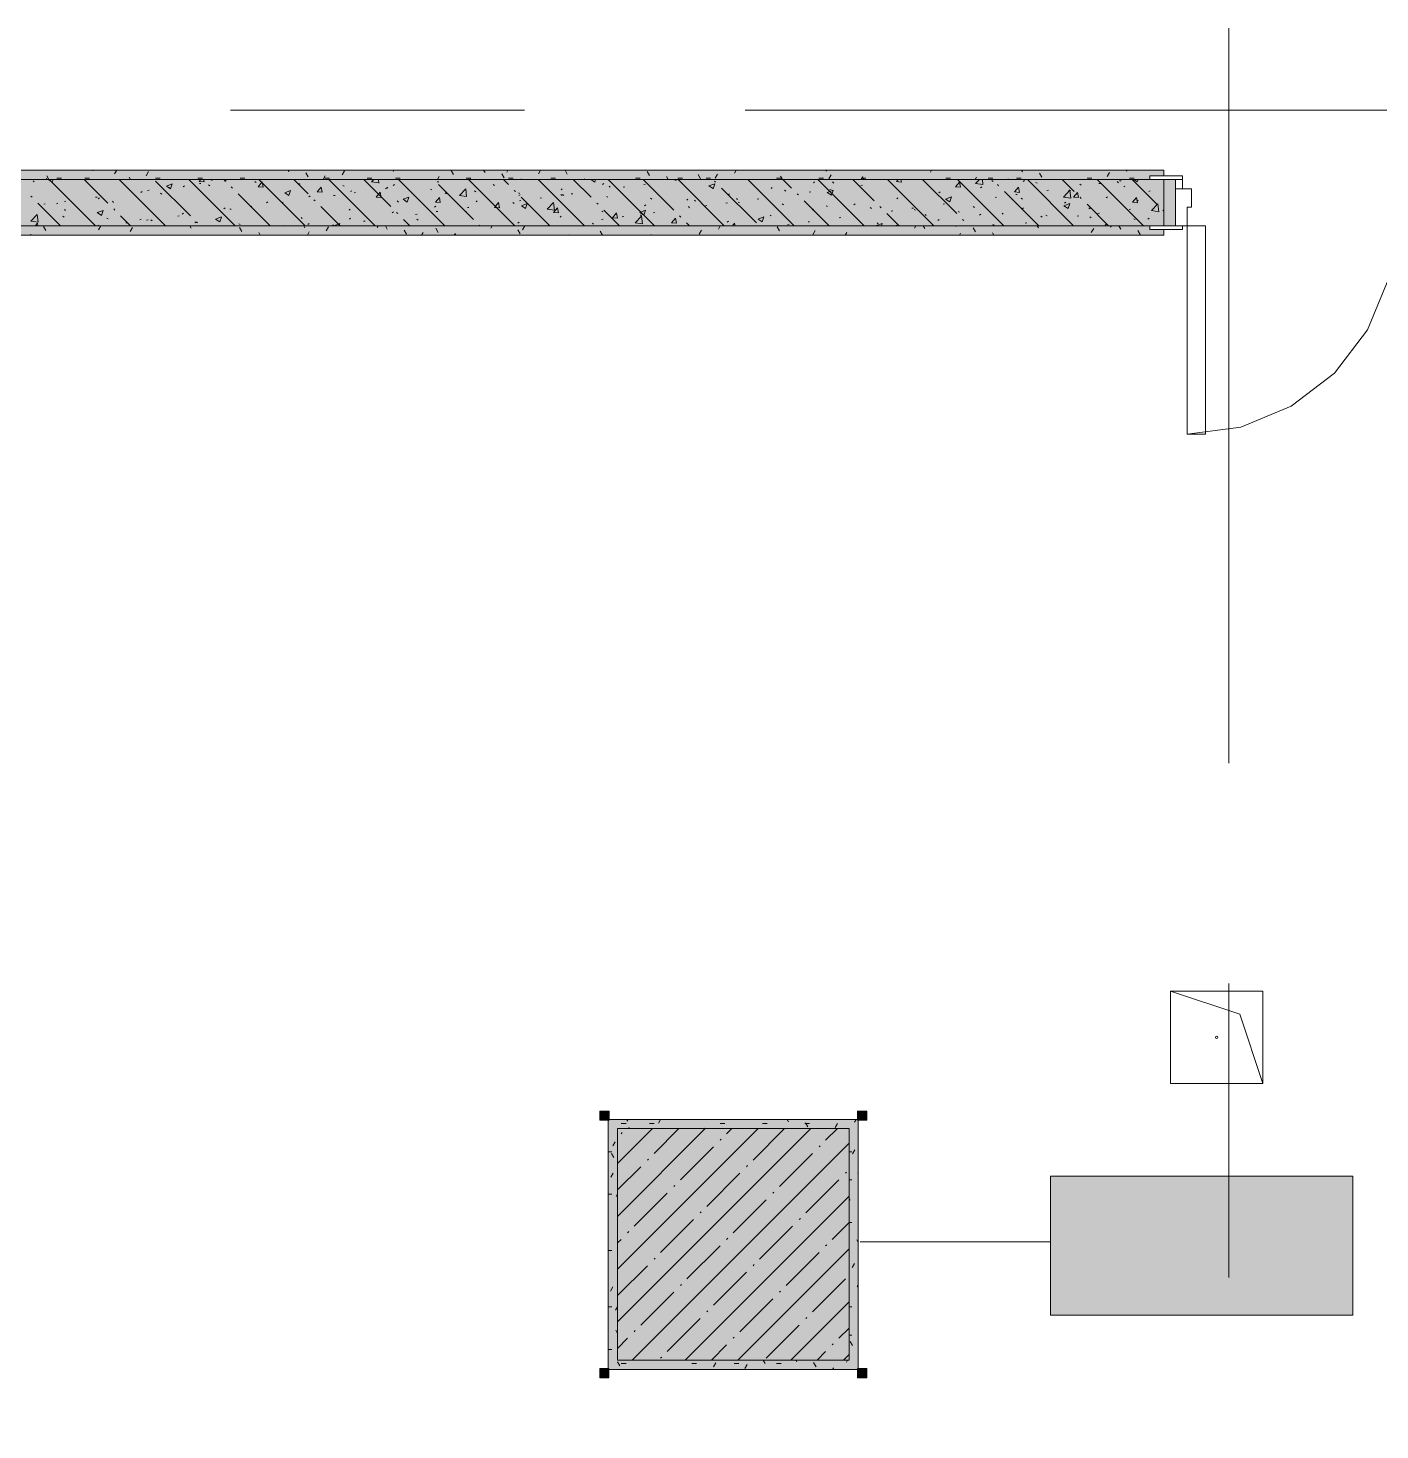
# Model space of a CAD drawing. Header units: millimetres. Extents: x -3817 to 677485, y -22715 to 103890.
# Drawn here: x 72510 to 75430, y 20360 to 23389 of the extents above; entities that cross this region are included whole.
import ezdxf

# ---------------------------------------------------------------- set-up
doc = ezdxf.new("R2010")
doc.units = ezdxf.units.MM
doc.layers.add('PDF _Геометрия', color=7, linetype='Continuous', true_color=0x1d1d1d)
doc.layers.add('PDF _Сплошная заливка', color=7, linetype='Continuous', true_color=0xffffff)

msp = doc.modelspace()

# ---------------------------------------------------------------- hatches: boundary and pattern name
at = {"layer": 'PDF _Сплошная заливка', "transparency": 33554559}
h = msp.add_hatch(color=256, dxfattribs=at)
h.paths.add_polyline_path([(78923.1, 23061.3), (78923.1, 23081.3), (78623.1, 23081.3), (78623.1, 23069.3), (78653.1, 23069.3), (78653.1, 23061.3), (78823.1, 23061.3)], flags=0)
h.paths.add_polyline_path([(77493.1, 23061.3), (77493.1, 23069.3), (77523.1, 23069.3), (77523.1, 23081.3), (76413.1, 23081.3), (76413.1, 23069.3), (76443.1, 23069.3), (76443.1, 23061.3), (77111.9, 23061.3)], flags=0)
h.paths.add_polyline_path([(68543.3, 23061.3), (69298.3, 23061.3), (69298.3, 23069.3), (69303.3, 23069.3), (69303.3, 23081.3), (68538.3, 23081.3), (68538.3, 23069.3), (68543.3, 23069.3), (68543.3, 23061.5)], flags=0)
h.paths.add_polyline_path([(66721.3, 23061.3), (67383.3, 23061.5), (67383.3, 23069.3), (67388.3, 23069.3), (67388.3, 23081.3), (66503.3, 23081.3), (66503.3, 23061.3)], flags=0)
h.paths.add_polyline_path([(70458.3, 23061.3), (74933.1, 23061.5), (74933.1, 23069.3), (74963.1, 23069.3), (74963.1, 23081.3), (70453.3, 23081.3), (70453.3, 23069.3), (70458.3, 23069.3)], flags=0)
h = msp.add_hatch(color=256, dxfattribs=at)
h.paths.add_polyline_path([(74963.1, 22961.3), (74963.1, 23061.3), (71053.3, 23061.3), (71053.3, 22961.3), (74933.1, 22961.3)], flags=0)
h.paths.add_polyline_path([(78653.1, 22961.3), (78823.1, 22961.3), (78823.1, 23061.3), (78623.1, 23061.3), (78623.1, 22961.3)], flags=0)
h.paths.add_polyline_path([(76962.8, 22961.3), (77523.1, 22961.3), (77523.1, 23061.3), (76413.1, 23061.3), (76413.1, 22961.3), (76663.1, 22961.3)], flags=0)
h.paths.add_polyline_path([(68678.3, 22961.3), (69328.3, 22961.3), (69328.3, 23061.3), (68513.3, 23061.3), (68513.3, 22961.3), (68543.3, 22961.3)], flags=0)
h.paths.add_polyline_path([(70453.3, 22961.3), (70553.3, 22961.3), (70553.3, 23061.3), (70428.3, 23061.3), (70428.3, 22961.3), (70432.2, 22961.3)], flags=0)
h = msp.add_hatch(color=256, dxfattribs=at)
h.paths.add_polyline_path([(74933.1, 22941.3), (74963.1, 22941.3), (74963.1, 22953.4), (74933.1, 22953.4), (74933.1, 22961.3), (71173.3, 22961.3), (71174.4, 22941.3), (74143.2, 22941.3)], flags=0)
h.paths.add_polyline_path([(76563.1, 22941.3), (76563.1, 22961.3), (76443.1, 22961.3), (76443.1, 22953.4), (76413.1, 22953.4), (76413.1, 22941.3), (76543.1, 22941.3)], flags=0)
for points in [[(74283.3, 20511.3), (74303.3, 20511.3), (74303.3, 21031.3), (74283.3, 21031.3), (74283.3, 21011.3)], [(74303.3, 20491.3), (74303.3, 20511.3), (73783.3, 20511.3), (73783.3, 20491.3), (74283.3, 20491.3)]]:
    msp.add_hatch(color=256, dxfattribs=at).paths.add_polyline_path(points)

# ---------------------------------------------------------------- linework, layer by layer
at = {"layer": 'PDF _Геометрия', "color": 253, "lineweight": 9, "true_color": 0xaaaaaa}
for points in [[(75103.3, 21801), (75103.3, 23388.5)], [(72947.6, 23211.3), (73582.6, 23211.3)], [(74058.8, 23211.3), (75646.3, 23211.3)], [(75103.3, 20689.8), (75103.3, 21324.8)]]:
    msp.add_lwpolyline(points, dxfattribs=at)
at = {"layer": 'PDF _Геометрия', "color": 7, "lineweight": 9}
for points in [[(74963.1, 23081.3), (70453.3, 23081.3)], [(71173.3, 22941.3), (71194.2, 22941.3), (74963.1, 22941.3)], [(74977.1, 21308.5), (75127.1, 21258.5), (75177.1, 21108.5)], [(74307.3, 20766.7), (74718.2, 20766.7)]]:
    msp.add_lwpolyline(points, dxfattribs=at)
at = {"layer": 'PDF _Геометрия', "color": 253, "lineweight": 9, "true_color": 0x9b9b9b}
for points in [[(72650.3, 23080), (72649.5, 23081.3)], [(72701.8, 23081.3), (72697.4, 23073.7)], [(72770.5, 23078.3), (72765.4, 23069.6)], [(73073.7, 23078.1), (73071.9, 23081.3)], [(73115.4, 23066.9), (73110.3, 23075.6)], [(73193.9, 23080.2), (73188.9, 23071.5)], [(73300.2, 23081.3), (73298.5, 23078.5)], [(73429.1, 23072.1), (73424.1, 23080.8)], [(73497.2, 23076.2), (73494.2, 23081.3)], [(73538.8, 23065), (73533.8, 23073.8)], [(73546.5, 23081.3), (73544.3, 23077.5)], [(73616.9, 23081.3), (73612.3, 23073.4)], [(73674.9, 23073.2), (73670.2, 23081.3)], [(73852.6, 23070.2), (73847.6, 23078.9)], [(74039.3, 23081.3), (74035.8, 23075.3)], [(74234.4, 23079.5), (74233.3, 23081.3)], [(74391.2, 23081.3), (74391.2, 23081.2)], [(74461.6, 23081.3), (74459.2, 23077.2)], [(74657.8, 23077.6), (74655.6, 23081.3)], [(74699.5, 23066.4), (74694.4, 23075.1)], [(74846, 23076.6), (74841, 23067.9)], [(74884, 23081.3), (74882.6, 23079.1)], [(72551.1, 23064.1), (72549.5, 23061.3)], [(72555.5, 23061.3), (72550.8, 23069.4)], [(72572.3, 23064.5), (72582.4, 23064.5)], [(72633.3, 23064.5), (72643.3, 23064.5)], [(72731.5, 23061.3), (72728.5, 23066.4)], [(72785.7, 23064.5), (72795.7, 23064.5)], [(72877.1, 23064.5), (72887.2, 23064.5)], [(72968.5, 23064.5), (72978.6, 23064.5)], [(73152.3, 23069), (73147.8, 23061.3)], [(73151.4, 23064.5), (73161.5, 23064.5)], [(73242.9, 23064.5), (73252.9, 23064.5)], [(73303.8, 23064.5), (73313.9, 23064.5)], [(73398, 23067.9), (73394.2, 23061.3)], [(73456.2, 23064.5), (73466.3, 23064.5)], [(73466, 23063.9), (73464.6, 23061.3)], [(73547.7, 23064.5), (73557.7, 23064.5)], [(73576.1, 23061.3), (73575.4, 23062.6)], [(73639.1, 23064.5), (73649.2, 23064.5)], [(73711.8, 23062.8), (73711, 23061.3)], [(73822, 23064.5), (73832, 23064.5)], [(73892.9, 23061.3), (73889.2, 23067.8)], [(73913.4, 23064.5), (73923.5, 23064.5)], [(73962.3, 23063.1), (73957.2, 23071.9)], [(73974.4, 23064.5), (73984.4, 23064.5)], [(73999.1, 23072.8), (73994.1, 23064.1)], [(74126.8, 23064.5), (74136.8, 23064.5)], [(74139.3, 23061.3), (74134.9, 23068.9)], [(74218.2, 23064.5), (74228.3, 23064.5)], [(74244.9, 23071.7), (74239.9, 23063)], [(74312.9, 23067.6), (74309.3, 23061.3)], [(74309.7, 23064.5), (74319.7, 23064.5)], [(74315.2, 23061.3), (74312.6, 23065.9)], [(74492.5, 23064.5), (74502.6, 23064.5)], [(74558.6, 23066.5), (74555.6, 23061.3)], [(74584, 23064.5), (74594, 23064.5)], [(74626.7, 23062.5), (74626, 23061.3)], [(74644.9, 23064.5), (74655, 23064.5)], [(74797.3, 23064.5), (74807.4, 23064.5)], [(74888.8, 23064.5), (74898.8, 23064.5)], [(72548.8, 22951), (72543.8, 22959.7)], [(72667.8, 22961.3), (72662.8, 22952.8)], [(72735.9, 22957.5), (72730.9, 22948.8)], [(72862.6, 22956.2), (72859.6, 22961.3)], [(72930.6, 22960.3), (72930, 22961.3)], [(72972.2, 22949.1), (72967.2, 22957.8)], [(73108.3, 22957.3), (73105.9, 22961.3)], [(73159.3, 22959.4), (73154.3, 22950.6)], [(73266.1, 22961.3), (73264, 22957.7)], [(73286, 22954.3), (73281.9, 22961.3)], [(73395.7, 22947.2), (73390.6, 22955.9)], [(73512.4, 22961.3), (73509.7, 22956.6)], [(73573.4, 22944.2), (73568.3, 22952.9)], [(73582.8, 22961.3), (73577.8, 22952.5)], [(74005.2, 22961.3), (74001.2, 22954.4)], [(74132.9, 22950.5), (74127.9, 22959.2)], [(74357.1, 22961.3), (74356.6, 22960.4)], [(74427.5, 22961.3), (74424.6, 22956.3)], [(74446.6, 22955.7), (74443.4, 22961.3)], [(74514.7, 22959.7), (74513.8, 22961.3)], [(74556.3, 22948.6), (74551.3, 22957.3)], [(74692.4, 22956.8), (74689.7, 22961.3)], [(74811.5, 22955.8), (74806.4, 22947.1)], [(74849.9, 22961.3), (74848.1, 22958.2)], [(74870.1, 22953.8), (74865.7, 22961.3)], [(72516.6, 22943.3), (72515.4, 22941.3)], [(73011.9, 22941.3), (73008.8, 22946.7)], [(73117.7, 22948.2), (73113.7, 22941.3)], [(73327.6, 22943.1), (73322.6, 22951.8)], [(73363.4, 22947.1), (73360.1, 22941.3)], [(73431.5, 22943), (73430.5, 22941.3)], [(73434.2, 22941.3), (73432.3, 22944.8)], [(73677.2, 22941.9), (73676.9, 22941.3)], [(73751, 22941.3), (73746, 22949.9)], [(73856.6, 22941.3), (73855.7, 22942.9)], [(73964.6, 22952), (73959.6, 22943.3)], [(74210.3, 22950.9), (74205.3, 22942.2)], [(74278.3, 22946.8), (74275.2, 22941.3)], [(74524.1, 22945.7), (74521.6, 22941.3)], [(74592.1, 22941.6), (74592, 22941.3)], [(74595.7, 22941.3), (74592.9, 22946.1)], [(74911.7, 22942.6), (74906.7, 22951.3)], [(73791.5, 21022.3), (73801.6, 21022.3)], [(73806, 21031.3), (73803.6, 21027.2)], [(73809.4, 21011.3), (73807.6, 21014.5)], [(73852.5, 21022.3), (73862.5, 21022.3)], [(73876.4, 21031.3), (73871.6, 21023.1)], [(74004.9, 21022.3), (74014.9, 21022.3)], [(74096.3, 21022.3), (74106.4, 21022.3)], [(74152.8, 21026.2), (74149.8, 21031.3)], [(74187.7, 21022.3), (74197.8, 21022.3)], [(74194.4, 21015.1), (74189.4, 21023.8)], [(74258.4, 21022.6), (74253.4, 21013.9)], [(74298.7, 21031.3), (74295, 21025)], [(73971.1, 21012.5), (73970.4, 21011.3)], [(73763.3, 20961.3), (73771.1, 20961.3)], [(73775.1, 20948.9), (73770, 20957.7)], [(73778.1, 20983.1), (73773.1, 20974.4)], [(74283.3, 20961.3), (74289.2, 20961.3)], [(74296, 20965.7), (74291, 20957)], [(73774, 20915.1), (73769, 20906.4)], [(74283.3, 20900.4), (74289.2, 20900.4)], [(74303.3, 20917.3), (74302.1, 20915.3)], [(73763.3, 20869.9), (73771.1, 20869.9)], [(73783.3, 20870.1), (73780.2, 20864.7)], [(74285.9, 20856.7), (74283.3, 20861.2)], [(74283.3, 20808.9), (74289.2, 20808.9)], [(73763.3, 20748), (73771.1, 20748)], [(74303.3, 20765.6), (74300.2, 20771)], [(74294.9, 20720), (74289.9, 20711.2)], [(73772.9, 20669.4), (73767.9, 20660.6)], [(74303.3, 20673.5), (74301, 20669.6)], [(73763.3, 20626.1), (73771.1, 20626.1)], [(73783.3, 20626.3), (73779.1, 20619)], [(74283.3, 20626.1), (74289.2, 20626.1)], [(73783.3, 20569), (73779.3, 20575.9)], [(74283.3, 20565.1), (74289.2, 20565.1)], [(73763.3, 20534.6), (73771.1, 20534.6)], [(74291, 20542.9), (74286, 20551.6)], [(73788.4, 20499.1), (73783.4, 20507.8)], [(73791.5, 20504.1), (73801.6, 20504.1)], [(73943.9, 20504.1), (73954, 20504.1)], [(73995.3, 20505.8), (73990.2, 20497.1)], [(74035.3, 20504.1), (74045.4, 20504.1)], [(74063.3, 20501.7), (74058.3, 20493)], [(74102.2, 20504.3), (74098.1, 20511.3)], [(74126.8, 20504.1), (74136.8, 20504.1)], [(74170.2, 20508.4), (74168.5, 20511.3)], [(74211.9, 20497.2), (74206.8, 20505.9)], [(74280, 20511.3), (74277.6, 20507.1)], [(74250.4, 20491.3), (74248.5, 20494.8)]]:
    msp.add_lwpolyline(points, dxfattribs=at)
at = {"layer": 'PDF _Геометрия', "color": 9, "lineweight": 9, "true_color": 0xc0c0c0}
for points in [[(74963.1, 23069.3), (74963.1, 23081.3)], [(74963.1, 22961.3), (74963.1, 23061.3)], [(71153.3, 17561.3), (71153.3, 20511.3), (71553.3, 20511.3), (71553.3, 20611.3), (71553.3, 21011.3), (71453.3, 21011.3), (71153.3, 21011.3), (71153.3, 22961.3), (74933.1, 22961.3), (71173.3, 22961.3), (71153.3, 22961.3), (71153.3, 21031.3), (71153.3, 21011.3), (71553.3, 21011.3), (71553.3, 20511.3), (71173.3, 20511.3), (71153.3, 20511.3), (71153.3, 17581.4)], [(74963.1, 22941.3), (74963.1, 22953.4)]]:
    msp.add_lwpolyline(points, dxfattribs=at)
at = {"layer": 'PDF _Геометрия', "color": 7, "lineweight": 9}
for points in [[(74933.1, 23061.3), (70458.3, 23061.3)], [(75177.1, 21108.5), (74977.1, 21108.5), (74977.1, 21308.5), (75177.1, 21308.5)], [(75177.1, 21108.5), (75177.1, 21308.5), (74977.1, 21308.5), (74977.1, 21108.5)], [(74283.3, 21011.3), (73783.3, 21011.3), (73783.3, 20511.3), (74283.3, 20511.3)], [(75371.3, 20908.5), (74718.2, 20908.5), (74718.2, 20608.5), (75371.3, 20608.5)]]:
    msp.add_lwpolyline(points, close=True, dxfattribs=at)
at = {"layer": 'PDF _Геометрия', "color": 252, "lineweight": 9, "true_color": 0x878787}
for points in [[(72521.2, 23058.7), (72523.6, 23056.4)], [(72553.9, 23061.3), (72562.6, 23055.5)], [(72656.1, 22961.3), (72556.1, 23061.3)], [(72562.6, 23055.4), (72564.6, 23061.3)], [(72682.7, 23010.3), (72631.6, 23061.3)], [(72807, 22961.3), (72707, 23061.3)], [(72861.2, 22982.6), (72785.8, 23058.1)], [(72818.1, 23041.2), (72809.3, 23047.2), (72821.7, 23052)], [(72813, 23043.6), (72816.3, 23044.1)], [(72818.2, 23041.2), (72821.8, 23051.9)], [(72845.4, 23045.7), (72848.1, 23047.7)], [(72957.9, 22961.3), (72857.9, 23061.3)], [(72890.5, 23056.1), (72879.8, 23057), (72883.5, 23061.3)], [(72880.3, 23052.5), (72883.6, 23052.9)], [(72890.5, 23056), (72889.5, 23061.3)], [(72900.1, 23049.9), (72902.6, 23047.6)], [(72905.1, 23060.8), (72907.9, 23059)], [(72936.6, 23058.1), (72933.3, 23061.3)], [(72935.2, 23057.1), (72937.9, 23059.1)], [(72951.7, 23043), (72949.2, 23045.5)], [(73000, 23056.8), (73002.9, 23055)], [(73018, 23044.9), (73007.4, 23045.8), (73015.9, 23056)], [(73108.7, 22961.3), (73008.7, 23061.3)], [(73018, 23044.8), (73016, 23056)], [(73115.2, 23030.4), (73084.2, 23061.3)], [(73094.9, 23052.8), (73097.8, 23051)], [(73145.5, 23033.7), (73134.9, 23034.7), (73143.5, 23044.9)], [(73145.5, 23033.7), (73143.5, 23044.8)], [(73259.6, 22961.3), (73159.6, 23061.3)], [(73189.9, 23048.7), (73192.7, 23046.9)], [(73293.7, 23002.7), (73235.1, 23061.3)], [(73267.7, 23053.9), (73251.9, 23056.3), (73256.7, 23061.3)], [(73267.7, 23053.8), (73266.9, 23061.3)], [(73284.8, 23044.7), (73287.6, 23042.9)], [(73298.9, 23048.4), (73301.5, 23050.5)], [(73410.5, 22961.3), (73310.5, 23061.3)], [(73390.1, 23061), (73390.7, 23061.3)], [(73394.1, 23056.2), (73397.4, 23056.6)], [(73472.2, 22975.1), (73396.8, 23050.5)], [(73561.3, 22961.3), (73461.3, 23061.3)], [(73514.9, 23050.6), (73517.4, 23048.3)], [(73547.7, 23050.5), (73536.8, 23061.3)], [(73712.2, 22961.3), (73612.2, 23061.3)], [(73726.2, 23022.9), (73687.7, 23061.3)], [(73725.9, 23061.3), (73734.1, 23055.8)], [(73734.1, 23055.8), (73736, 23061.3)], [(73751.2, 23050.4), (73753.9, 23052.4)], [(73863.1, 22961.3), (73763.1, 23061.3)], [(73764.9, 23047.1), (73767.4, 23044.9)], [(73795.6, 23045.1), (73798.9, 23045.5)], [(73904.7, 22995.2), (73838.6, 23061.3)], [(73840.1, 23050.9), (73843.4, 23051.4)], [(73907.4, 23059.8), (73910.8, 23060.2)], [(74013.9, 22961.3), (73913.9, 23061.3)], [(73989.6, 23041.6), (73980.8, 23047.6), (73993.2, 23052.3)], [(73989.6, 23041.5), (73993.2, 23052.3)], [(73995.2, 23055.5), (73992.7, 23058.1)], [(74164.8, 22961.3), (74064.8, 23061.3)], [(74114.9, 23041.8), (74117.5, 23043.8)], [(74158.7, 23043), (74140.3, 23061.3)], [(74206.2, 23054.3), (74208.8, 23056.3)], [(74315.7, 22961.3), (74215.7, 23061.3)], [(74247.6, 23056.1), (74250.1, 23053.8)], [(74337.2, 23015.3), (74291.2, 23061.3)], [(74308.9, 23048.7), (74312.3, 23049.1)], [(74466.5, 22961.3), (74366.5, 23061.3)], [(74396.1, 23055.9), (74385.5, 23056.8), (74389.3, 23061.3)], [(74396.2, 23055.9), (74395.1, 23061.3)], [(74515.7, 22987.7), (74442, 23061.3)], [(74499.4, 23061.3), (74499.4, 23061.3)], [(74523.7, 23044.8), (74513, 23045.7), (74521.6, 23055.9)], [(74617.4, 22961.3), (74517.4, 23061.3)], [(74523.7, 23044.7), (74521.6, 23055.8)], [(74572.4, 23050.5), (74556.6, 23053), (74564.7, 23061.3)], [(74567.2, 23043.7), (74569.9, 23045.7)], [(74572.4, 23050.5), (74571.2, 23061.3)], [(74591.5, 23059.1), (74594.3, 23057.3)], [(74606.2, 23048), (74603.7, 23050.5)], [(74651.2, 23033.6), (74640.6, 23034.5), (74649.1, 23044.7)], [(74651.2, 23033.5), (74649.2, 23044.7)], [(74659.6, 23057), (74662.2, 23059.1)], [(74768.3, 22961.3), (74668.3, 23061.3)], [(74686.4, 23055.1), (74689.3, 23053.3)], [(74769.7, 23035.4), (74743.8, 23061.3)], [(74781.3, 23051.1), (74784.2, 23049.3)], [(74919.2, 22961.3), (74819.2, 23061.3)], [(74822.7, 23052.4), (74826.1, 23052.8)], [(74862.4, 23056.8), (74864.9, 23054.5)], [(74867.2, 23058.2), (74870.6, 23058.6)], [(74876.3, 23047.1), (74879.1, 23045.3)], [(74948.2, 23007.8), (74894.6, 23061.3)], [(74898, 23061.3), (74905.6, 23056.2)], [(74905.6, 23056.2), (74907.3, 23061.3)], [(72519.2, 23022.9), (72516.7, 23025.4)], [(72588.8, 23014.1), (72592.1, 23014.6)], [(72656.2, 23023), (72659.5, 23023.4)], [(72661.8, 23019.8), (72664.4, 23021.9)], [(72692.8, 23014.3), (72695.2, 23012)], [(72754.1, 23033.2), (72756.8, 23035.2)], [(72768.4, 23037.8), (72771.8, 23038.2)], [(72796.4, 23032.1), (72798.9, 23029.8)], [(73033.3, 22961.3), (72964.3, 23030.4)], [(73025.4, 23011.2), (73028.1, 23013.2)], [(73073.7, 23027), (73064.8, 23032.9), (73077.3, 23037.7)], [(73073.7, 23026.9), (73077.3, 23037.7)], [(73116.7, 23023.7), (73119.4, 23025.8)], [(73130.3, 23015.3), (73127.7, 23017.8)], [(73170, 23026.7), (73173.3, 23027.1)], [(73206.5, 23035.1), (73209.2, 23037.2)], [(73214.5, 23032.5), (73217.8, 23033)], [(73273.1, 23022.6), (73262.4, 23023.5), (73271, 23033.7)], [(73273.1, 23022.5), (73271, 23033.7)], [(73281.8, 23041.4), (73285.1, 23041.8)], [(73307.6, 23015), (73310, 23012.7)], [(73329.2, 23012.7), (73320.3, 23018.7), (73332.8, 23023.5)], [(73329.2, 23012.7), (73332.8, 23023.4)], [(73379.7, 23040.7), (73382.5, 23038.9)], [(73400.6, 23011.4), (73390, 23012.4), (73398.5, 23022.6)], [(73400.6, 23011.4), (73398.5, 23022.5)], [(73411.2, 23032.8), (73413.7, 23030.5)], [(73457.5, 23024.5), (73441.7, 23026.9), (73455.5, 23041.3)], [(73457.5, 23024.4), (73455.5, 23041.3)], [(73474.6, 23036.7), (73477.4, 23034.9)], [(73477.8, 23013.2), (73480.5, 23015.2)], [(73562.7, 23035.4), (73560.2, 23037.9)], [(73569.5, 23032.7), (73572.3, 23030.9)], [(73570.1, 23026.5), (73572.8, 23028.5)], [(73571.5, 23015.6), (73574.8, 23016)], [(73636.8, 22961.3), (73575.3, 23022.9)], [(73616, 23021.4), (73619.3, 23021.9)], [(73661.2, 23029.3), (73663.7, 23027.1)], [(73661.4, 23039), (73664.1, 23041)], [(73664.4, 23028.7), (73667.3, 23026.9)], [(73683.3, 23030.3), (73686.6, 23030.7)], [(73759.3, 23024.7), (73762.2, 23022.9)], [(73854.3, 23020.7), (73857.1, 23018.9)], [(73932.7, 23017), (73935.4, 23019.1)], [(73949.2, 23016.7), (73952, 23014.9)], [(74083.2, 22967.5), (74007.8, 23043)], [(74022.5, 23028.4), (74025.2, 23030.5)], [(74040.2, 23020.5), (74042.7, 23018.2)], [(74084.8, 23019.2), (74088.1, 23019.6)], [(74143.9, 23038.3), (74146.4, 23036)], [(74173.8, 23027.9), (74171.2, 23030.4)], [(74240.3, 22961.3), (74186.3, 23015.3)], [(74197.1, 23034), (74200.4, 23034.4)], [(74245.1, 23027.4), (74236.3, 23033.3), (74248.7, 23038.1)], [(74241.6, 23039.8), (74244.9, 23040.2)], [(74245.2, 23027.3), (74248.8, 23038)], [(74386.1, 23019.8), (74388.8, 23021.8)], [(74477.4, 23032.3), (74480.1, 23034.4)], [(74500.7, 23013.1), (74491.8, 23019.1), (74504.3, 23023.9)], [(74500.7, 23013.1), (74504.3, 23023.8)], [(74598.6, 23022.8), (74601.9, 23023.3)], [(74692.9, 22961.3), (74618.8, 23035.4)], [(74643.1, 23028.7), (74646.4, 23029.1)], [(74655, 23021.2), (74657.5, 23019)], [(74710.4, 23037.6), (74713.8, 23038)], [(74762.2, 23021.1), (74746.4, 23023.5), (74760.2, 23038)], [(74758.7, 23039), (74761.2, 23036.7)], [(74762.2, 23021), (74760.2, 23037.9)], [(74778.7, 23022.4), (74768.1, 23023.4), (74776.7, 23033.6)], [(74778.7, 23022.4), (74776.7, 23033.5)], [(74784.8, 23020.3), (74782.3, 23022.9)], [(74838.5, 23021.8), (74841.2, 23023.8)], [(74906.3, 23011.3), (74895.6, 23012.2), (74904.2, 23022.4)], [(74906.3, 23011.2), (74904.2, 23022.4)], [(74905, 23017.8), (74907.5, 23015.5)], [(74930.9, 23035.1), (74933.5, 23037.1)], [(72532.3, 22969), (72516.4, 22971.4), (72530.3, 22985.9)], [(72532.3, 22968.9), (72530.3, 22985.8)], [(72580.7, 22961.3), (72531.8, 23010.3)], [(72544.3, 23008.3), (72547.6, 23008.7)], [(72572, 23008.5), (72574.6, 23010.5)], [(72589.1, 22996.5), (72591.5, 22994.2)], [(72668.8, 22983.9), (72659.9, 22989.8), (72672.4, 22994.6)], [(72668.8, 22983.8), (72672.4, 22994.6)], [(72697.8, 22995.2), (72695.3, 22997.7)], [(72731.6, 22961.3), (72710.3, 22982.6)], [(72833.5, 22982.4), (72836.8, 22982.8)], [(72843.3, 22986.5), (72845.9, 22988.5)], [(72933.1, 22997.9), (72935.7, 22999.9)], [(72945.8, 22997.2), (72949.1, 22997.6)], [(72990.3, 23003), (72993.6, 23003.5)], [(73057.7, 23011.9), (73061, 23012.3)], [(73184.2, 22961.3), (73142.8, 23002.7)], [(73203.9, 22997.2), (73206.3, 22994.9)], [(73296.7, 22989.3), (73299.4, 22991.3)], [(73308.8, 22987.7), (73306.3, 22990.2)], [(73347.3, 22986), (73350.6, 22986.5)], [(73388, 23001.8), (73390.6, 23003.8)], [(73391.8, 22991.9), (73395.2, 22992.3)], [(73453.9, 22993.7), (73456.3, 22991.5)], [(73459.2, 23000.8), (73462.5, 23001.2)], [(73528.1, 23000.3), (73517.5, 23001.2), (73526.1, 23011.4)], [(73528.1, 23000.2), (73526.1, 23011.4)], [(73557.5, 23011.5), (73560, 23009.3)], [(73584.7, 22998.5), (73575.9, 23004.5), (73588.3, 23009.2)], [(73584.7, 22998.4), (73588.3, 23009.2)], [(73647.2, 22995), (73631.4, 22997.5), (73645.3, 23011.9)], [(73655.6, 22989.1), (73645, 22990), (73653.6, 23000.3)], [(73647.2, 22995), (73645.3, 23011.9)], [(73655.7, 22989.1), (73653.6, 23000.2)], [(73741.3, 23007.8), (73738.8, 23010.3)], [(73749.1, 22991.2), (73751.7, 22993.2)], [(73787.7, 22961.3), (73753.8, 22995.2)], [(73783.2, 22978), (73772.5, 22978.9), (73781.1, 22989.1)], [(73783.2, 22977.9), (73781.1, 22989)], [(73840.2, 22984.3), (73831.4, 22990.2), (73843.8, 22995)], [(73832.8, 22984.9), (73835.3, 22982.6)], [(73840.2, 22984.2), (73843.9, 22994.9)], [(73841.4, 23004.5), (73844.1, 23006.6)], [(73860.7, 22989.7), (73864, 22990.1)], [(73919.8, 22980.1), (73917.3, 22982.6)], [(73936.5, 23002.7), (73939, 23000.4)], [(73973, 23004.4), (73976.3, 23004.9)], [(74017.5, 23010.3), (74020.8, 23010.7)], [(74044.1, 23012.6), (74046.9, 23010.8)], [(74112.7, 22982.6), (74115.4, 22984.6)], [(74139, 23008.6), (74141.8, 23006.8)], [(74204, 22995.1), (74206.7, 22997.1)], [(74233.9, 23004.6), (74236.7, 23002.8)], [(74293.8, 23006.5), (74296.5, 23008.5)], [(74328.8, 23000.6), (74331.7, 22998.8)], [(74352.3, 23000.2), (74349.8, 23002.7)], [(74391.2, 22961.3), (74364.9, 22987.7)], [(74374.5, 22993.3), (74377.8, 22993.8)], [(74419, 22999.2), (74422.3, 22999.6)], [(74423.7, 22996.6), (74426.6, 22994.8)], [(74447.6, 22985.6), (74450.1, 22983.4)], [(74486.3, 23008.1), (74489.6, 23008.5)], [(74518.7, 22992.6), (74521.5, 22990.8)], [(74551.3, 23003.4), (74553.8, 23001.2)], [(74565.1, 22984.5), (74567.7, 22986.6)], [(74613.6, 22988.6), (74616.4, 22986.8)], [(74657.4, 22997.8), (74660.1, 22999.9)], [(74708.5, 22984.6), (74711.3, 22982.8)], [(74756.2, 22998.9), (74747.3, 23004.8), (74759.8, 23009.6)], [(74748.7, 23010.4), (74751.4, 23012.4)], [(74756.2, 22998.8), (74759.8, 23009.6)], [(74776, 22982.2), (74779.3, 22982.7)], [(74843.8, 22961.3), (74797.3, 23007.8)], [(74801.3, 23000), (74803.8, 22997.7)], [(74820.5, 22988.1), (74823.8, 22988.5)], [(74887.8, 22996.9), (74891.1, 22997.4)], [(74951.9, 22991.7), (74936.1, 22994.1), (74950, 23008.5)], [(74952, 22991.6), (74950, 23008.5)], [(74963.1, 22992.9), (74960.8, 22995.2)], [(72525.8, 22961.3), (72530.5, 22966.9)], [(72528.3, 22962.1), (72529.5, 22961.3)], [(72531.5, 22961.3), (72530.5, 22966.9)], [(72585.8, 22981.9), (72588.6, 22980.1)], [(72660.5, 22961.3), (72662.3, 22962.7)], [(72680.7, 22977.9), (72683.5, 22976.1)], [(72721.7, 22967.6), (72725, 22968.1)], [(72752, 22974), (72754.6, 22976)], [(72766.2, 22973.5), (72769.5, 22973.9)], [(72775.6, 22973.9), (72778.4, 22972.1)], [(72870.5, 22969.9), (72873.3, 22968.1)], [(72876.3, 22967.5), (72873.8, 22970.1)], [(72924.3, 22969.6), (72915.4, 22975.6), (72927.9, 22980.4)], [(72924.3, 22969.6), (72927.9, 22980.3)], [(72965.4, 22965.9), (72968.2, 22964.1)], [(72996.5, 22961.6), (72996.7, 22961.3)], [(73060.3, 22961.9), (73061.2, 22961.3)], [(73100.2, 22979.4), (73102.6, 22977.1)], [(73114.5, 22964.5), (73117.2, 22966.6)], [(73167.7, 22962.4), (73171, 22962.8)], [(73171, 22961.3), (73171, 22961.4), (73183.4, 22966.1)], [(73181.8, 22961.3), (73183.4, 22966.1)], [(73204.3, 22975.9), (73207, 22978)], [(73235, 22971.3), (73238.4, 22971.7)], [(73335.1, 22961.3), (73321.4, 22975.1)], [(73350.2, 22975.9), (73352.6, 22973.7)], [(73486, 22961.3), (73484.8, 22962.5)], [(73568, 22967.3), (73570.6, 22969.3)], [(73659.3, 22979.8), (73661.9, 22981.9)], [(73729.1, 22967.1), (73731.6, 22964.8)], [(73748.8, 22974.9), (73752.1, 22975.4)], [(73793.3, 22980.8), (73796.7, 22981.2)], [(73837, 22965.6), (73821.2, 22968.1), (73835, 22982.5)], [(73837, 22965.6), (73835, 22982.4)], [(73910.7, 22966.8), (73900.1, 22967.7), (73908.6, 22977.9)], [(73910.7, 22966.7), (73908.7, 22977.9)], [(73938.6, 22961.3), (73932.4, 22967.5)], [(74020.4, 22969.2), (74023, 22971.3)], [(74031.6, 22961.3), (74036.2, 22966.8)], [(74037.2, 22961.3), (74036.2, 22966.7)], [(74095.8, 22970), (74086.9, 22976), (74099.4, 22980.8)], [(74095.8, 22970), (74099.4, 22980.7)], [(74150.3, 22963.8), (74153.6, 22964.3)], [(74194.8, 22969.7), (74198.2, 22970.1)], [(74262.2, 22978.6), (74265.5, 22979)], [(74343, 22961.3), (74342.4, 22961.7), (74354.9, 22966.5)], [(74343.9, 22967.8), (74346.4, 22965.6)], [(74353.2, 22961.3), (74354.9, 22966.5)], [(74384.9, 22961.3), (74386.6, 22962.7)], [(74475.3, 22973.1), (74477.9, 22975.2)], [(74530.8, 22972.6), (74528.3, 22975.1)], [(74593.9, 22964.4), (74596.4, 22962.1)], [(74663.7, 22967.4), (74667, 22967.9)], [(74697.6, 22982.2), (74700.1, 22979.9)], [(74803.4, 22980.6), (74806.2, 22978.8)], [(74836.4, 22962.6), (74839, 22964.6)], [(74898.3, 22976.6), (74901.1, 22974.8)], [(74928.7, 22975.9), (74931.4, 22977.9)]]:
    msp.add_lwpolyline(points, dxfattribs=at)
at = {"layer": 'PDF _Геометрия', "color": 253, "lineweight": 13, "true_color": 0xaaaaaa}
for points in [[(75003.1, 23069.3), (74933.1, 23069.3), (74933.1, 23061.3), (75003.1, 23061.3)], [(74988.1, 23061.3), (74963.1, 23061.3), (74963.1, 22961.3), (74988.1, 22961.3)], [(75003.1, 23061.3), (74988.1, 23061.3), (74988.1, 23041.3), (75003.1, 23041.3)], [(75013.1, 22961.3), (75013.1, 23001.3), (75023.1, 23001.3), (75023.1, 23041.3), (74988.1, 23041.3), (74988.1, 22961.3)], [(75003.1, 22961.3), (74933.1, 22961.3), (74933.1, 22953.4), (75003.1, 22953.4)], [(75013.1, 22511.3), (75053.1, 22511.3), (75053.1, 22961.3), (75013.1, 22961.3)]]:
    msp.add_lwpolyline(points, close=True, dxfattribs=at)
at = {"layer": 'PDF _Геометрия', "color": 253, "lineweight": 9, "true_color": 0xaaaaaa}
msp.add_lwpolyline([(76363.1, 22061.3, -0.414214), (75463.1, 22961.3), (75447.7, 22844.9), (75402.8, 22736.3), (75331.3, 22643.2), (75238.1, 22571.6), (75129.5, 22526.7), (75013.1, 22511.3)], format="xyb", dxfattribs=at)
at = {"layer": 'PDF _Геометрия', "color": 7, "lineweight": 20}
for points in [[(73765.3, 21029.8), (73765.3, 21049.3), (73745.3, 21049.3), (73745.3, 21029.8)], [(74301.3, 21048.9), (74301.3, 21029.4), (74321.3, 21029.4), (74321.3, 21048.9)], [(73764.8, 20493.3), (73745.3, 20493.3), (73745.3, 20473.3), (73764.8, 20473.3)], [(74301.3, 20492.9), (74301.3, 20473.4), (74321.3, 20473.4), (74321.3, 20492.9)]]:
    msp.add_lwpolyline(points, close=True, dxfattribs=at)
at = {"layer": 'PDF _Геометрия', "color": 9, "lineweight": 9, "true_color": 0xc0c0c0}
for points in [[(74283.3, 21031.3), (73763.3, 21031.3), (73763.3, 21011.3), (73763.3, 20491.3), (73783.3, 20491.3), (74303.3, 20491.3), (74303.3, 20511.3), (74303.3, 21031.3)], [(74283.3, 20511.3), (73783.3, 20511.3), (73783.3, 21011.3), (74283.3, 21011.3)]]:
    msp.add_lwpolyline(points, close=True, dxfattribs=at)
at = {"layer": 'PDF _Геометрия', "lineweight": 9}
for points in [[(73783.3, 20935.8), (73858.8, 21011.3)], [(73783.3, 20821.8), (73972.9, 21011.3)], [(73783.3, 20707.7), (74086.9, 21011.3)], [(73783.3, 20593.7), (74201, 21011.3)], [(73790.8, 21000.3), (73793.1, 21002.7)], [(73862.1, 20957.6), (73915.8, 21011.3)], [(74004.6, 20986.1), (74007, 20988.5)], [(74018.9, 21000.3), (74029.9, 21011.3)], [(74075.9, 20943.3), (74143.9, 21011.3)], [(74232.7, 20986.1), (74258, 21011.3)], [(73815, 20511.3), (74283.3, 20979.6)], [(73919.1, 20900.5), (73990.4, 20971.8)], [(74132.9, 20886.3), (74204.2, 20957.6)], [(74218.5, 20971.8), (74220.8, 20974.2)], [(73783.3, 20878.8), (73833.5, 20929.1)], [(73847.8, 20943.3), (73850.2, 20945.7)], [(74061.6, 20929.1), (74064, 20931.4)], [(73976.1, 20843.5), (74047.4, 20914.8)], [(74189.9, 20829.3), (74261.2, 20900.5)], [(74275.5, 20914.8), (74277.9, 20917.2)], [(73819.3, 20800.8), (73890.6, 20872)], [(73904.8, 20886.3), (73907.2, 20888.7)], [(73929.1, 20511.3), (74283.3, 20865.6)], [(74118.7, 20872), (74121, 20874.4)], [(74033.1, 20786.5), (74104.4, 20857.8)], [(73876.3, 20743.7), (73947.6, 20815)], [(73961.8, 20829.3), (73964.2, 20831.6)], [(74175.7, 20815), (74178.1, 20817.4)], [(74247, 20772.2), (74283.3, 20808.5)], [(73783.3, 20764.7), (73790.8, 20772.2)], [(73805, 20786.5), (73807.4, 20788.9)], [(74018.9, 20772.2), (74021.2, 20774.6)], [(74090.2, 20729.5), (74161.4, 20800.8)], [(73933.3, 20686.7), (74004.6, 20758)], [(74043.1, 20511.3), (74283.3, 20751.5)], [(74147.2, 20672.5), (74218.5, 20743.7)], [(74232.7, 20758), (74235.1, 20760.4)], [(73783.3, 20650.7), (73847.8, 20715.2)], [(73862.1, 20729.5), (73864.4, 20731.8)], [(74075.9, 20715.2), (74078.3, 20717.6)], [(73990.4, 20629.7), (74061.6, 20701)], [(74204.2, 20615.4), (74275.5, 20686.7)], [(73833.5, 20586.9), (73904.8, 20658.2)], [(73919.1, 20672.5), (73921.5, 20674.8)], [(74132.9, 20658.2), (74135.3, 20660.6)], [(74047.4, 20572.7), (74118.7, 20643.9)], [(74157.2, 20511.3), (74283.3, 20637.5)], [(73890.6, 20529.9), (73961.8, 20601.2)], [(73976.1, 20615.4), (73978.5, 20617.8)], [(74189.9, 20601.2), (74192.3, 20603.5)], [(73819.3, 20572.7), (73821.7, 20575)], [(74033.1, 20558.4), (74035.5, 20560.8)], [(74104.4, 20515.6), (74175.7, 20586.9)], [(74261.2, 20558.4), (74283.3, 20580.4)], [(73783.3, 20536.6), (73805, 20558.4)], [(73986.1, 20511.3), (74018.9, 20544.1)], [(74247, 20544.1), (74249.3, 20546.5)], [(73876.3, 20515.6), (73878.7, 20518)], [(74214.2, 20511.3), (74232.7, 20529.9)], [(74271.2, 20511.3), (74283.3, 20523.4)]]:
    msp.add_lwpolyline(points, dxfattribs=at)
at = {"layer": 'PDF _Геометрия', "color": 7, "lineweight": 9}
msp.add_circle((75077.1, 21208.5), 2.5, dxfattribs=at)
at = {"layer": 'PDF _Сплошная заливка', "lineweight": 35, "transparency": 33554559}
for points in [[(74963.1, 22961.3), (74988.1, 22961.3), (74963.1, 23061.3), (74988.1, 23061.3)], [(73763.3, 21011.3), (74283.3, 21011.3), (73763.3, 21031.3), (74283.3, 21031.3)], [(73783.3, 20491.3), (73783.3, 21011.3), (73763.3, 20491.3), (73763.3, 21011.3)], [(73783.3, 20511.3), (74283.3, 20511.3), (73783.3, 21011.3), (74283.3, 21011.3)]]:
    msp.add_solid(points, dxfattribs=at)
at = {"layer": 'PDF _Сплошная заливка', "color": 1, "lineweight": 35, "transparency": 33554559}
for points in [[(73745.3, 21029.8), (73765.3, 21029.8), (73745.3, 21049.3), (73765.3, 21049.3)], [(74301.3, 21029.4), (74321.3, 21029.4), (74301.3, 21048.9), (74321.3, 21048.9)], [(73745.3, 20473.3), (73764.8, 20473.3), (73745.3, 20493.3), (73764.8, 20493.3)], [(74301.3, 20473.4), (74321.3, 20473.4), (74301.3, 20492.9), (74321.3, 20492.9)]]:
    msp.add_solid(points, dxfattribs=at)
at = {"layer": 'PDF _Сплошная заливка', "lineweight": 9, "transparency": 33554559}
msp.add_solid([(75371.3, 20908.5), (74718.2, 20908.5), (75371.3, 20608.5), (74718.2, 20608.5)], dxfattribs=at)

doc.saveas('drawing.dxf')
